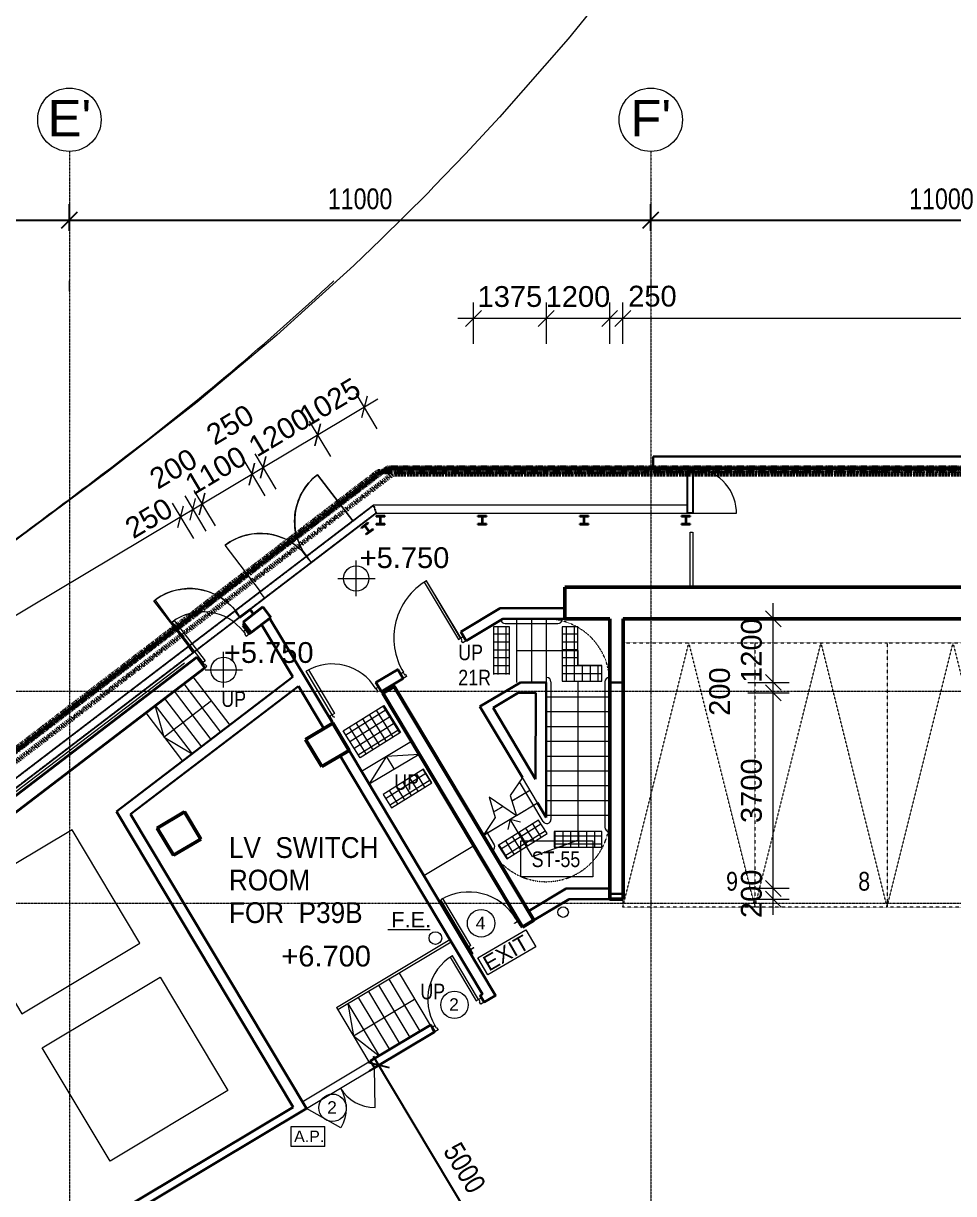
# Model space of a CAD drawing. Header units: millimetres. Extents: x -1578195 to 622687, y -255792 to 391308.
# Drawn here: x 68481 to 86082, y 190960 to 213095 of the extents above; entities that cross this region are included whole.
import ezdxf

# ---------------------------------------------------------------- set-up
doc = ezdxf.new("R2010")
doc.units = ezdxf.units.MM
for name, pattern in [('Dash', [6, 3, -3]), ('Dash dot', [14, 6, -4, 0, -4]), ('DASHED', [0.75, 0.5, -0.25]), ('Double dash', [24.5, 10, -3, 2, -3, 2, -4.5]), ('Double dash_2_', [42.8625, 15.875, -4.7625, 6.35, -4.7625, 6.35, -4.7625]), ('Grid Line', [21, 12, -3, 3, -3]), ('Hidden', [2.25, 1, -1.25]), ('Overhead', [1.8, 1.2, -0.6])]:
    doc.linetypes.add(name, pattern=pattern)
for name, color, linetype, lineweight in [('0-1', 7, 'Continuous', 5), ('0-3', 7, 'Double dash_2_', 50), ('A-010-M_LINE', 90, 'Continuous', 5), ('A-200-M_WALL_INT', 2, 'Continuous', 9), ('A-215-M_CURT_PANEL', 51, 'Continuous', 5), ('A-325-M_DOOR', 31, 'Continuous', 5), ('A-325-M_DOOR__FRAME', 31, 'Continuous', 18), ('A-ANNO-DIMS', 7, 'Continuous', 9), ('A-ANNO-NOTE', 7, 'Continuous', 5), ('A-ANNO-NOTE-1', 7, 'Continuous', 20), ('A-DETL', 102, 'Continuous', 5), ('A-DETL-3', 102, 'Dash dot', 70), ('A-DETL-4', 102, 'Hidden', 5), ('A-DETL-GENF', 7, 'Continuous', 5), ('A-DOOR', 7, 'Continuous', 5), ('A-DOOR-FRAM', 7, 'Continuous', 5), ('A-FLOR', 7, 'Continuous', 18), ('A-FLOR-2', 7, 'Continuous', 5), ('A-GLAZ-CURT-2', 7, 'Continuous', 9), ('A-WALL-4', 7, 'Continuous', 35), ('C-PRKG-1', 7, 'Dash', 5), ('C-PROP-LINE', 7, 'Double dash', 70), ('C-PROP-LINE-1', 7, 'Double dash_2_', 50), ('G-ANNO-DIMS', 111, 'Continuous', 5), ('G-ANNO-TEXT', 7, 'Continuous', 5), ('I-WALL-5', 7, 'Continuous', 30), ('OAP280_C', 210, 'Continuous', 50), ('OAP280_W', 210, 'Continuous', 50), ('S-COLS-3', 7, 'Continuous', 35), ('S-COLS-8', 7, 'Continuous', 30), ('S-COLS-9', 7, 'Continuous', 5), ('S-GRID-1', 7, 'Grid Line', 5), ('S-GRID-IDEN', 7, 'Continuous', 5), ('S-STRS', 7, 'Continuous', 5), ('S-STRS-2', 7, 'Overhead', 5), ('S-STRS-MBND', 7, 'Continuous', 5), ('UNDERLINE', 10, 'Continuous', 35)]:
    doc.layers.add(name, color=color, linetype=linetype, lineweight=lineweight)
doc.layers.add('A-GBPc-118', color=7, linetype='Continuous', true_color=0x004c26)
doc.layers.add('A-GBPc-201', color=201, linetype='DASHED')
doc.styles.add('Arial', font='arial.ttf', dxfattribs={"height": 393.413174})
doc.styles.add('Arial Narrow', font='ARIALN.TTF', dxfattribs={"height": 353.981763})
doc.styles.add('Arial Narrow_1', font='ARIALN.TTF', dxfattribs={"height": 294.984802})
doc.styles.add('Arial_1', font='arial.ttf', dxfattribs={"height": 1.475299})
doc.styles.add('Arial_11', font='arial.ttf', dxfattribs={"width": 0.8, "height": 12.5})
doc.styles.add('Arial_4', font='arial.ttf', dxfattribs={"height": 688.473054})
doc.styles.add('Arial_5', font='arial.ttf', dxfattribs={"height": 1.081886})
doc.styles.add('Arial_7', font='arial.ttf', dxfattribs={"width": 0.9, "height": 393.413174})
doc.styles.add('Arial_9', font='arial.ttf', dxfattribs={"height": 1.18024})
doc.dimstyles.new('Diagonal_-_2_0mm_Arial', dxfattribs={"dimscale": 304.8, "dimtxt": 500, "dimasz": 0.984252, "dimexe": 0.984252, "dimexo": 0.984252, "dimgap": 0.656168, "dimtad": 1, "dimdec": 0, "dimrnd": 5, "dimzin": 0, "dimdsep": 46, "dimtxsty": 'Arial_11', "dimblk1": 'OBLIQUE', "dimblk2": 'OBLIQUE', "dimsah": 1, "dimcen": 0.09, "dimdle": 0.656168, "dimadec": 0, "dimazin": 0, "dimtfac": 1, "dimtdec": 4, "dimtix": 1, "dimtmove": 0, "dimatfit": 3, "dimfxl": 1, "dimtvp": 1, "dimtolj": 1, "dimtzin": 0, "dimarcsym": 2})

# ---------------------------------------------------------------- blocks, each defined once
blk = doc.blocks.new('Family - ___-1112717-B1_F PLAN _2 OF 2_')
at = {"layer": 'C-PROP-LINE'}
for p, q in [((75195, 204615), (56424, 190270)), ((81433, 204624), (75195, 204615)), ((124469, 204684), (81433, 204624))]:
    blk.add_line(p, q, dxfattribs=at)
blk = doc.blocks.new('Grid - 3mm-2917264-B1_F PLAN _2 OF 2_')
at = {"layer": 'S-GRID-IDEN'}
blk.add_circle((0, 0), 3, dxfattribs=at)
blk = doc.blocks.new('ARC_ANN_EXIT - ARC_ANN_EXIT-878429-B1_F PLAN _2 OF 2_')
at = {"layer": 'A-ANNO-NOTE'}
for p, q in [((-2.12, 0), (-2.12, 1.86)), ((-2.12, 1.86), (3.13, 1.86)), ((3.13, 1.86), (3.13, 0)), ((3.13, 0), (-2.12, 0))]:
    blk.add_line(p, q, dxfattribs=at)
at = {"layer": 'A-ANNO-NOTE', "insert": (0.41, 1.66), "char_height": 1.475, "width": 5.454, "attachment_point": 2, "line_spacing_factor": 0.938532, "style": 'Arial_1'}
blk.add_mtext('EXIT', dxfattribs=at)
blk = doc.blocks.new('ARC_ANN_FIRE-RATING_four_ - none-909737-B1_F PLAN _2 OF 2_')
at = {"layer": 'A-ANNO-NOTE'}
blk.add_circle((0, 0), 1.3, dxfattribs=at)
at = {"layer": 'A-ANNO-NOTE', "insert": (-0.05, 0.62), "char_height": 1.18, "width": 1.0944, "attachment_point": 2, "line_spacing_factor": 0.938532, "style": 'Arial_9'}
blk.add_mtext('4', dxfattribs=at)
blk = doc.blocks.new('ARC_DOOR_M40_SINGLE_METAL - 900x2100mm-33263899-B1_F PLAN _2 OF 2_')
at = {"layer": 'A-DOOR'}
for p, q in [((473, -100), (517, -100)), ((473, -100), (473, -1134)), ((517, -100), (517, -1134)), ((473, -1134), (517, -1134))]:
    blk.add_line(p, q, dxfattribs=at)
at = {"layer": 'A-DOOR-FRAM'}
for p, q in [((-543, 52), (-520, 52)), ((-527, 52), (-527, -100)), ((-520, 52), (-520, -33)), ((520, 52), (557, 52)), ((520, -33), (520, 52)), ((527, 52), (527, -100)), ((-520, -100), (-543, -100)), ((-520, -33), (-450, -33)), ((-520, -40), (-520, -100)), ((-450, -40), (-520, -40)), ((-450, -33), (-450, -40)), ((450, -33), (520, -33)), ((450, -40), (450, -33)), ((520, -40), (450, -40)), ((520, -100), (520, -40)), ((557, -100), (520, -100))]:
    blk.add_line(p, q, dxfattribs=at)
blk.add_arc((517, -100), 1034, 180, 270, dxfattribs=at)
blk = doc.blocks.new('UC-Universal Column-Column - 162x162x37UC-V84-B1_F PLAN _2 OF 2_')
at = {"layer": 'S-COLS-9'}
h = blk.add_hatch(dxfattribs=at)
h.set_pattern_fill('FP_32', color=256, style=0, pattern_type=2)
h.set_pattern_definition([(14.141, (-169630.86, -133707), (-173.7525, 689.6488), []), (14.141, (-169240, -133052.84), (-173.7525, 689.6488), [])])
h.paths.add_polyline_path([(-81, -81), (81, -81), (81, -69), (6, -67), (4, -62), (6, 67), (12, 70), (81, 70), (81, 81), (-81, 81), (-81, 70), (-6, 67), (-4, 62), (-6, -67), (-12, -69), (-81, -69)], flags=0)
at = {"layer": 'S-COLS-8'}
for p, q in [((81, 81), (-81, 81)), ((-81, 81), (-81, 70)), ((-81, 70), (-12, 70)), ((-4, 62), (-4, -62)), ((4, -62), (4, 62)), ((12, 70), (81, 70)), ((81, 70), (81, 81)), ((-12, -69), (-81, -69)), ((-81, -69), (-81, -81)), ((-81, -81), (81, -81)), ((81, -69), (12, -69)), ((81, -81), (81, -69))]:
    blk.add_line(p, q, dxfattribs=at)
for centre, start, end in [((-12, 62), 0, 90), ((12, 62), 90, 180), ((-12, -62), 270, 0), ((12, -62), 180, 270)]:
    blk.add_arc(centre, 7.6, start, end, dxfattribs=at)
blk = doc.blocks.new('Family - ___-2785461-B1_F PLAN _2 OF 2_')
at = {"layer": 'C-PROP-LINE'}
for p, q in [((75361, 204681), (56581, 190357)), ((81527, 204681), (75361, 204681)), ((124499, 204681), (81527, 204681))]:
    blk.add_line(p, q, dxfattribs=at)
blk = doc.blocks.new('Family - ___-36030423-B1_F PLAN _2 OF 2_')
at = {"layer": 'C-PROP-LINE'}
for p, q in [((75361, 204681), (56581, 190357)), ((81527, 204681), (75361, 204681)), ((124499, 204681), (81527, 204681))]:
    blk.add_line(p, q, dxfattribs=at)
blk = doc.blocks.new('Family - ___-3197506-B1_F PLAN _2 OF 2_')
at = {"layer": 'C-PROP-LINE-1'}
for p, q in [((75361, 204681), (56581, 190357)), ((81527, 204681), (75361, 204681)), ((124499, 204681), (81527, 204681))]:
    blk.add_line(p, q, dxfattribs=at)
blk = doc.blocks.new('ARC_PAR_Car - Car_2500x5000mm-V8-B1_F PLAN _2 OF 2_')
at = {"layer": 'C-PRKG-1'}
for p, q in [((0, 0), (0, -5000)), ((0, -5000), (1250, 0)), ((2500, 0), (0, 0)), ((2500, -5000), (1250, 0)), ((2500, 0), (2500, -5000)), ((0, -5000), (2500, -5000))]:
    blk.add_line(p, q, dxfattribs=at)
blk = doc.blocks.new('Dims-B1-FPLAN_2OF2__dwg__Oblique-5772980-B1_F PLAN _2 OF 2_')
at = {"layer": 'A-ANNO-DIMS'}
blk.add_line((-0.5, -0.5), (0.5, 0.5), dxfattribs=at)
blk = doc.blocks.new('_Oblique')
at = {"color": 0, "linetype": 'ByBlock', "lineweight": -2}
blk.add_line((-0.5, -0.5), (0.5, 0.5), dxfattribs=at)
blk = doc.blocks.new('*D188')
at = {"layer": 'A-ANNO-DIMS', "color": 0, "lineweight": -2, "transparency": 16777216}
for p, q in [((58351, 209173), (58351, 209673)), ((69351, 209173), (69351, 209673)), ((58151, 209373), (69551, 209373))]:
    blk.add_line(p, q, dxfattribs=at)
at = {"layer": 'Defpoints', "color": 0, "transparency": 16777216}
for p in [(69351, 209373), (58351, 208873), (69351, 208873)]:
    blk.add_point(p, dxfattribs=at)
at = {"layer": 'A-ANNO-DIMS', "color": 0, "lineweight": -2, "transparency": 16777216, "xscale": 299.9999999999999, "yscale": 299.9999999999999, "zscale": 299.9999999999999, "rotation": 180}
blk.add_blockref('_Oblique', (58351, 209373), dxfattribs=at)
at = {"layer": 'A-ANNO-DIMS', "color": 0, "lineweight": -2, "transparency": 16777216, "xscale": 299.9999999999999, "yscale": 299.9999999999999, "zscale": 299.9999999999999}
blk.add_blockref('_Oblique', (69351, 209373), dxfattribs=at)
at = {"layer": 'A-ANNO-DIMS', "color": 0, "transparency": 16777216, "insert": (63851, 209774), "char_height": 12.5, "attachment_point": 5, "style": 'Arial_11'}
blk.add_mtext('\\A1;{\\H31.473x;11000}', dxfattribs=at)
blk = doc.blocks.new('*D189')
at = {"layer": 'A-ANNO-DIMS', "color": 0, "lineweight": -2, "transparency": 16777216}
for p, q in [((69351, 209173), (69351, 209673)), ((80351, 209173), (80351, 209673)), ((69151, 209373), (80551, 209373))]:
    blk.add_line(p, q, dxfattribs=at)
at = {"layer": 'Defpoints', "color": 0, "transparency": 16777216}
for p in [(80351, 209373), (69351, 208873), (80351, 208873)]:
    blk.add_point(p, dxfattribs=at)
at = {"layer": 'A-ANNO-DIMS', "color": 0, "lineweight": -2, "transparency": 16777216, "xscale": 299.9999999999999, "yscale": 299.9999999999999, "zscale": 299.9999999999999, "rotation": 180}
blk.add_blockref('_Oblique', (69351, 209373), dxfattribs=at)
at = {"layer": 'A-ANNO-DIMS', "color": 0, "lineweight": -2, "transparency": 16777216, "xscale": 299.9999999999999, "yscale": 299.9999999999999, "zscale": 299.9999999999999}
blk.add_blockref('_Oblique', (80351, 209373), dxfattribs=at)
at = {"layer": 'A-ANNO-DIMS', "color": 0, "transparency": 16777216, "insert": (74851, 209774), "char_height": 12.5, "attachment_point": 5, "style": 'Arial_11'}
blk.add_mtext('\\A1;{\\H31.473x;11000}', dxfattribs=at)
blk = doc.blocks.new('*D174')
at = {"layer": 'A-ANNO-DIMS', "color": 0, "lineweight": -2, "transparency": 16777216}
for p, q in [((80351, 209173), (80351, 209673)), ((91351, 209173), (91351, 209673)), ((80151, 209373), (91551, 209373))]:
    blk.add_line(p, q, dxfattribs=at)
at = {"layer": 'Defpoints', "color": 0, "transparency": 16777216}
for p in [(91351, 209373), (80351, 208873), (91351, 208873)]:
    blk.add_point(p, dxfattribs=at)
at = {"layer": 'A-ANNO-DIMS', "color": 0, "lineweight": -2, "transparency": 16777216, "xscale": 299.9999999999999, "yscale": 299.9999999999999, "zscale": 299.9999999999999, "rotation": 180}
blk.add_blockref('_Oblique', (80351, 209373), dxfattribs=at)
at = {"layer": 'A-ANNO-DIMS', "color": 0, "lineweight": -2, "transparency": 16777216, "xscale": 299.9999999999999, "yscale": 299.9999999999999, "zscale": 299.9999999999999}
blk.add_blockref('_Oblique', (91351, 209373), dxfattribs=at)
at = {"layer": 'A-ANNO-DIMS', "color": 0, "transparency": 16777216, "insert": (85851, 209774), "char_height": 12.5, "attachment_point": 5, "style": 'Arial_11'}
blk.add_mtext('\\A1;{\\H31.473x;11000}', dxfattribs=at)
blk = doc.blocks.new('*D272')
at = {"layer": 'A-ANNO-DIMS', "color": 0, "lineweight": -2, "transparency": 16777216}
for p, q in [((75032, 193285), (75461, 193542)), ((75101, 193560), (77871, 188924)), ((77626, 189011), (78026, 189250))]:
    blk.add_line(p, q, dxfattribs=at)
at = {"layer": 'Defpoints', "color": 0, "transparency": 16777216}
for p in [(74774, 193131), (77768, 189096), (77369, 188857)]:
    blk.add_point(p, dxfattribs=at)
at = {"layer": 'A-ANNO-DIMS', "color": 0, "lineweight": -2, "transparency": 16777216, "xscale": 299.9999999999999, "yscale": 299.9999999999999, "zscale": 299.9999999999999}
for p, rotation in [((75203, 193388), 120.8588831668614), ((77768, 189096), 300.8588831668613)]:
    blk.add_blockref('_Oblique', p, dxfattribs=dict(at, rotation=rotation))
at = {"layer": 'A-ANNO-DIMS', "color": 0, "transparency": 16777216, "insert": (76830, 191447), "char_height": 12.5, "attachment_point": 5, "rotation": 300.8589, "style": 'Arial_11'}
blk.add_mtext('\\A1;{\\H31.473x;5000}', dxfattribs=at)
blk = doc.blocks.new('ARC_DOOR_METAL_M10-BH-I - 900x2100mm-45414013-TRANSFORMER B1_F BASEMENT')
at = {"layer": '0-1'}
for p, q in [((431, 987), (431, 25)), ((481, 987), (431, 987)), ((481, 25), (481, 987)), ((-534, 25), (-534, -75)), ((431, 25), (481, 25)), ((534, 25), (534, -75))]:
    blk.add_line(p, q, dxfattribs=at)
at = {"layer": '0-1', "lineweight": 13}
for p, q in [((-544, 25), (-484, 25)), ((-484, 25), (-484, -28)), ((484, 25), (544, 25)), ((484, -28), (484, 25)), ((-469, -75), (-544, -75)), ((-484, -28), (-469, -28)), ((-469, -28), (-469, -75)), ((469, -75), (469, -28)), ((469, -28), (484, -28)), ((544, -75), (469, -75))]:
    blk.add_line(p, q, dxfattribs=at)
at = {"layer": '0-1'}
blk.add_arc((481, 25), 962, 90, 180, dxfattribs=at)
blk = doc.blocks.new('DCW_18 - ARC_Single Steel Gate-44755344-TRANSFORMER B1_F BASEMENT')
at = {"layer": '0-1'}
for p, q in [((-425, 0), (-375, 0)), ((-425, -100), (-375, -100)), ((-425, -100), (-425, -923)), ((-425, -923), (-375, -923))]:
    blk.add_line(p, q, dxfattribs=at)
at = {"layer": '0-1', "lineweight": 13}
for p, q in [((-425, -100), (-425, 0)), ((-275, 0), (425, 0)), ((425, 0), (425, -100)), ((425, -100), (-425, -100))]:
    blk.add_line(p, q, dxfattribs=at)
at = {"layer": '0-1'}
blk.add_arc((-424, -76), 849, 273.3104, 358.3574, dxfattribs=at)
blk = doc.blocks.new('ARC_ANN_FE_FIRE-EXTINGUISHER - 4-883778-B1_F PLAN _2 OF 2_')
at = {"layer": 'A-ANNO-NOTE'}
blk.add_circle((2.69, -0.82), 0.6, dxfattribs=at)
at = {"layer": 'A-ANNO-NOTE-1'}
blk.add_line((-1.8, 0), (2.19, 0), dxfattribs=at)
at = {"layer": 'A-ANNO-NOTE', "insert": (0.41, 1.66), "char_height": 1.475, "width": 4.5, "attachment_point": 2, "line_spacing_factor": 0.938532, "style": 'Arial_1'}
blk.add_mtext('F.E.', dxfattribs=at)
blk = doc.blocks.new('ARC_ANN_ACCESS PANEL - AP-910189-B1_F PLAN _2 OF 2_')
at = {"layer": 'A-ANNO-NOTE'}
for p, q in [((-1.59, -0.92), (-1.59, 0.95)), ((-1.59, 0.95), (1.61, 0.95)), ((1.61, -0.92), (1.61, 0.95)), ((1.61, -0.92), (-1.59, -0.92))]:
    blk.add_line(p, q, dxfattribs=at)
at = {"layer": 'A-ANNO-NOTE', "insert": (0.12, 0.57), "char_height": 1.082, "width": 3.4055, "attachment_point": 2, "line_spacing_factor": 0.938532, "style": 'Arial_5'}
blk.add_mtext('A.P.', dxfattribs=at)
blk = doc.blocks.new('ARC_DOOR_METAL_M10-BH-I - 900x2100mm-V44-1995 - G')
at = {"layer": 'A-325-M_DOOR', "lineweight": 13}
for p, q in [((-469, 100), (-544, 100)), ((-544, 0), (-484, 0)), ((-484, 0), (-484, 53)), ((-484, 53), (-469, 53)), ((-469, 53), (-469, 100)), ((515, 100), (469, 100)), ((469, 100), (469, 53)), ((469, 53), (484, 53)), ((484, 53), (484, 0)), ((484, 0), (515, 0))]:
    blk.add_line(p, q, dxfattribs=at)
at = {"layer": 'A-325-M_DOOR'}
for p, q in [((431, 0), (481, 0)), ((431, -962), (431, 0)), ((481, 0), (481, -962)), ((481, -962), (431, -962))]:
    blk.add_line(p, q, dxfattribs=at)
blk.add_arc((481, 0), 962, 180, 270, dxfattribs=at)
at = {"layer": 'A-325-M_DOOR__FRAME'}
blk.add_line((-534, 0), (-534, 100), dxfattribs=at)
blk = doc.blocks.new('ARC_North Perimeter Wall_Corrugated Panel - Corrugated Panel-46885263-1995 - G')
at = {"layer": 'A-215-M_CURT_PANEL', "lineweight": 13}
for p, q in [((4199, 150), (-4199, 150)), ((-4199, 150), (-4199, 0)), ((-4199, 0), (4199, 0)), ((4199, 0), (4199, 150))]:
    blk.add_line(p, q, dxfattribs=at)
blk = doc.blocks.new('ARC_North Perimeter Wall_Corrugated Panel - Corrugated Panel-45722133-1995 - G')
at = {"layer": 'A-215-M_CURT_PANEL', "lineweight": 13}
for p, q in [((300, 150), (-300, 150)), ((-300, 150), (-300, 0)), ((-300, 0), (300, 0)), ((300, 0), (300, 150))]:
    blk.add_line(p, q, dxfattribs=at)
blk = doc.blocks.new('TRA')
at = {"layer": 'A-FLOR', "flags": 128}
blk.add_lwpolyline([(-484792, 214326), (-486032, 212800), (-487329, 211321), (-487970, 210630), (-488569, 210007), (-488681, 209893), (-489566, 209014), (-490086, 208517), (-491543, 207195), (-493048, 205929), (-494725, 204628), (-495493, 204056), (-495866, 203779), (-501306, 199734), (-504807, 197130), (-507204, 195382), (-507360, 195271), (-509632, 193680), (-511256, 192579), (-511595, 192353), (-511893, 192155), (-512472, 191773), (-513831, 190892)], dxfattribs=at)

msp = doc.modelspace()

# ---------------------------------------------------------------- hatches: boundary and pattern name
at = {"layer": 'A-DETL-GENF'}
h = msp.add_hatch(dxfattribs=at)
h.set_pattern_fill('FP_7', color=256, angle=58, style=0, pattern_type=2)
h.set_pattern_definition([(360, (55863.88, 81848.58), (-3e-11, 150), []), (90, (55863.88, 81848.58), (-150, -3e-11), [])])
h.paths.add_polyline_path([(77678.7, 200780.8), (77678.7, 201680.8), (77378.7, 201680.8), (77378.7, 200780.8)], flags=0)
h = msp.add_hatch(dxfattribs=at)
h.set_pattern_fill('FP_7', color=256, angle=58, style=0, pattern_type=2)
h.set_pattern_definition([(360, (57159.08, 81850.08), (-3e-11, 150), []), (90, (57159.08, 81850.08), (-150, -3e-11), [])])
h.paths.add_polyline_path([(78673.9, 200650.8), (78973.9, 200650.8), (79423.8, 200650.8), (79423.8, 200950.8), (78973.9, 200950.8), (78973.9, 201682.3), (78673.9, 201682.3)])
h = msp.add_hatch(dxfattribs=at)
h.set_pattern_fill('FP_7', color=256, style=0, pattern_type=2)
h.set_pattern_definition([(302, (-37594.18, 154662.94), (127.20721, 79.48789), []), (32, (-37594.18, 154662.94), (-79.48789, 127.20721), [])])
h.paths.add_polyline_path([(74852.2, 199203), (75618.1, 199681.5), (75300.2, 200190.4), (74534.2, 199711.8)])
h = msp.add_hatch(dxfattribs=at)
h.set_pattern_fill('FP_7', color=256, style=0, pattern_type=2)
h.set_pattern_definition([(302, (-36994.36, 153717.99), (127.20721, 79.48789), []), (32, (-36994.36, 153717.99), (-79.48789, 127.20721), [])])
h.paths.add_polyline_path([(75444.8, 198254.3), (76210.7, 198732.9), (76051.8, 198987.3), (75285.8, 198508.7)])
h = msp.add_hatch(dxfattribs=at)
h.set_pattern_fill('FP_7', color=256, style=0, pattern_type=2)
h.set_pattern_definition([(302, (-34795.07, 152768.09), (127.20721, 79.48789), []), (32, (-34795.07, 152768.09), (-79.48789, 127.20721), [])])
h.paths.add_polyline_path([(77625.2, 197292.6), (78388.5, 197769.5), (78229.5, 198023.9), (77466.3, 197547)], flags=0)
h = msp.add_hatch(dxfattribs=at)
h.set_pattern_fill('FP_7', color=256, angle=-32, style=0, pattern_type=2)
h.set_pattern_definition([(270, (-40408.37, 219325.56), (150, 3e-11), []), (1e-11, (-40408.37, 219325.56), (-3e-11, 150), [])])
h.paths.add_polyline_path([(78523.8, 197510.8), (79423.8, 197510.8), (79423.8, 197810.8), (78523.8, 197810.8)], flags=0)

# ---------------------------------------------------------------- linework, layer by layer
at = {"layer": '0-1'}
for p, q in [((74713.4, 203683), (74046.1, 204557.5)), ((75104.2, 203981.2), (64616.2, 195980)), ((81047.8, 203981.2), (75104.2, 203981.2)), ((81047.8, 203831.2), (81047.8, 203981.2)), ((72578.4, 201865.2), (75155.1, 203831.2)), ((74713.4, 203683), (74682.4, 203659.3)), ((75154.9, 203831.2), (81047.8, 203831.2)), ((74804.4, 203563.7), (73055.4, 202229.2)), ((72964.4, 202348.4), (72297.1, 203222.9)), ((76106.4, 202552.5), (76063.5, 202526.9)), ((76753.8, 201469.2), (76106.4, 202552.5)), ((72964.4, 202348.4), (72995.4, 202372.1)), ((76063.5, 202526.9), (76710.8, 201443.6)), ((70951.5, 202175.8), (70991.2, 202206.1)), ((71609, 201314.1), (70951.5, 202175.8)), ((72491.4, 201987.4), (72578.4, 201865.2)), ((76710.8, 201443.6), (76753.8, 201469.2)), ((76799.3, 201496.4), (76850.6, 201410.5)), ((71609, 201314.1), (71648.7, 201344.4)), ((71699.9, 201194.9), (71612.1, 201316.5)), ((71699.9, 201194.9), (71739.7, 201225.2)), ((64707.1, 195860.7), (71699.9, 201194.9)), ((73830, 200842.8), (73872.9, 200868.5)), ((74323.4, 200017), (73830, 200842.8)), ((73872.9, 200868.5), (74366.3, 200042.7)), ((75624.9, 200794.7), (75676.2, 200708.9)), ((71515.9, 200603.5), (72213.5, 199689.3)), ((71690, 200736.3), (72387.6, 199822.1)), ((71153.3, 200326.9), (71850.9, 199412.6)), ((71332.2, 200463.4), (72029.8, 199549.1)), ((75194.7, 200537.6), (75246, 200451.8)), ((71144.4, 199596.8), (70974.5, 200190.4)), ((70974.5, 200190.4), (71672.1, 199276.2)), ((72038.8, 200279.2), (71144.4, 199596.8)), ((70795.6, 200053.9), (71493.2, 199139.7)), ((74320.8, 200015.5), (74269.3, 199984.7)), ((74277.9, 199989.8), (74329.2, 199904)), ((74320.6, 199898.9), (74331.5, 199905.4)), ((74348, 199970), (74320.8, 200015.5)), ((74366.3, 200042.7), (74323.4, 200017)), ((74360.9, 199977.7), (74348, 199970)), ((74370.7, 199961.3), (74360.9, 199977.7)), ((71144.4, 199596.8), (71672.1, 199276.2)), ((74403.9, 194482.8), (76549.9, 195765.1)), ((74429.5, 194439.8), (76576.2, 195722.5)), ((75395.3, 195016.9), (75985.1, 194029.7)), ((75588.4, 195132.3), (76178.3, 194145.1)), ((75009, 194786.1), (75598.8, 193798.9)), ((75202.1, 194901.5), (75792, 193914.3)), ((74724.5, 193946.2), (75883.3, 194638.7)), ((74815.8, 194670.7), (75405.7, 193683.5)), ((74403.9, 194482.8), (75019.4, 193452.6)), ((74622.7, 194555.2), (75212.5, 193568.1)), ((73758.4, 192699.2), (75046.1, 193468.6)), ((73835.4, 192570.4), (75123, 193339.8))]:
    msp.add_line(p, q, dxfattribs=at)
at = {"layer": '0-1', "lineweight": 13}
for p, q in [((74713.4, 203683), (72964.4, 202348.4)), ((73055.4, 202229.2), (74804.4, 203563.7)), ((73929.9, 202896.5), (73838.9, 203015.7)), ((72487.4, 201984.4), (71612.1, 201316.5)), ((71699.9, 201194.9), (72582.4, 201868.2)), ((76756.3, 201470.7), (76807.8, 201501.5)), ((76783.5, 201425.2), (76756.3, 201470.7)), ((76770.6, 201417.6), (76783.5, 201425.2)), ((76794.8, 201377.2), (76770.6, 201417.6)), ((76859.1, 201415.7), (76794.8, 201377.2)), ((75616.3, 200789.6), (75667.9, 200820.3)), ((75667.9, 200820.3), (75695, 200774.8)), ((75695, 200774.8), (75707.9, 200782.5)), ((75707.9, 200782.5), (75732, 200742.2)), ((75203.3, 200542.8), (75151.8, 200512)), ((75732, 200742.2), (75667.6, 200703.7)), ((75151.8, 200512), (75179, 200466.5)), ((75179, 200466.5), (75166.1, 200458.8)), ((75166.1, 200458.8), (75175.9, 200442.4)), ((75242, 200449.4), (75254.6, 200456.9))]:
    msp.add_line(p, q, dxfattribs=at)
at = {"layer": '0-1'}
for points in [[(72297.1, 203222.9, -0.4330158), (73884.4, 202956.1, -0.4327815), (74046.1, 204557.5), (74713.4, 203683)], [(76756.3, 201470.7), (76109, 202554.1, 0.41491), (75670.4, 200821.9, 3.6231671)], [(71699.9, 201194.9), (70971.3, 202191, -0.44074), (72578.2, 201865.4, 0.0389141)], [(74479.2, 192955.1, 0.2679492), (75134.3, 192589.9), (75123, 193339.8)], [(74479.2, 192955.1, -0.2679492), (74490.4, 192205.2), (73835.4, 192570.4)]]:
    msp.add_lwpolyline(points, format="xyb", dxfattribs=at)
for points in [[(68453.6, 194363.8), (70685.5, 195697.5), (69403.2, 197843.5), (67171.2, 196509.9), (68453.6, 194363.8)], [(68838.3, 193720), (71070.2, 195053.6), (72352.5, 192907.6), (70120.6, 191573.9), (68838.3, 193720)], [(74622.7, 194555.2), (74724.5, 193946.2), (75212.5, 193568.1)]]:
    msp.add_lwpolyline(points, dxfattribs=at)
for centre, radius, start, end in [((74713.4, 203683), 1100, 127.3443, 217.3443), ((72964.4, 202348.4), 1100, 37.3443, 127.3443), ((71624.5, 201295.3), 1109.3, 38.60168, 124.81066), ((74323.4, 200017), 962, 30.85918, 120.85918)]:
    msp.add_arc(centre, radius, start, end, dxfattribs=at)
at = {"layer": 'A-010-M_LINE', "lineweight": 40}
for p, q in [((73011.7, 202058.3), (72636.6, 201772.1)), ((73163, 201860), (73011.7, 202058.3)), ((72636.6, 201772.1), (72787.9, 201573.8)), ((72787.9, 201573.8), (73163, 201860)), ((71762.1, 201104.8), (67548.8, 197890)), ((71913.7, 200906), (71762.1, 201104.8)), ((67700.5, 197691.3), (71913.7, 200906))]:
    msp.add_line(p, q, dxfattribs=at)
at = {"layer": 'A-200-M_WALL_INT', "lineweight": 40}
for p, q in [((72768.9, 202009.6), (72570.2, 201857.9)), ((72834.8, 201923.3), (72768.9, 202009.6)), ((72666.9, 201732.3), (72634.2, 201707.3)), ((72634.2, 201707.3), (72755.5, 201548.3)), ((72755.5, 201548.3), (72788.2, 201573.3))]:
    msp.add_line(p, q, dxfattribs=at)
at = {"layer": 'A-200-M_WALL_INT'}
msp.add_line((65244.7, 196209.9), (71526.4, 201002.9), dxfattribs=at)
at = {"layer": 'A-ANNO-DIMS'}
for p, q in [((76998.3, 207032), (76998.3, 207812.9)), ((123586.4, 207512.9), (76698.3, 207512.9)), ((75178, 205426.9), (74777.4, 206097.2)), ((23874.7, 175332), (75188.8, 205993.6)), ((82670.6, 196230.8), (82670.6, 202130.8)), ((82189.7, 201830.8), (82970.6, 201830.8)), ((82189.7, 196530.8), (82970.6, 196530.8))]:
    msp.add_line(p, q, dxfattribs=at)
at = {"layer": 'A-ANNO-DIMS', "flags": 128}
for points in [[(69351.4, 208032), (69351.4, 208227.9)], [(80351.4, 208227.9), (80351.4, 208032)], [(78373.8, 207812.9), (78373.8, 207032)], [(79573.9, 207812.9), (79573.9, 207032)], [(79823.9, 207032), (79823.9, 207812.9)], [(74296.1, 204899.9), (73895.5, 205570.3)], [(72650.8, 204826.5), (73051.4, 204156.1)], [(73266, 204284.4), (72865.4, 204954.7)], [(71534.8, 204159.7), (71935.4, 203489.3)], [(71706.5, 204262.3), (72107.1, 203591.9)], [(71704.6, 203351.4), (71304, 204021.8)], [(82189.7, 200630.8), (82970.6, 200630.8)], [(82189.7, 200430.8), (82970.6, 200430.8)], [(82970.6, 196730.8), (82189.7, 196730.8)]]:
    msp.add_lwpolyline(points, dxfattribs=at)
at = {"layer": 'A-ANNO-NOTE'}
for centre in [(76638.7, 194531.4), (74330.9, 192584)]:
    msp.add_circle(centre, 260, dxfattribs=at)
at = {"layer": 'A-DETL'}
for p, q in [((77678.7, 201680.8), (77378.7, 201680.8)), ((77378.7, 201680.8), (77378.7, 200780.8)), ((77594.9, 201741.2), (78592.8, 201741.2)), ((77678.7, 200780.8), (77678.7, 201680.8)), ((78973.9, 201682.3), (78673.9, 201682.3)), ((78673.9, 201682.3), (78673.9, 200650.8)), ((78973.9, 200950.8), (78973.9, 201682.3)), ((77813.9, 201230.8), (78973.8, 201230.8)), ((78973.8, 201230.8), (78973.8, 200950.8)), ((79423.8, 200950.8), (78973.9, 200950.8)), ((79423.8, 200650.8), (79423.8, 200950.8)), ((78462.8, 200631.2), (78462.8, 198039.5)), ((78673.9, 200650.8), (79423.8, 200650.8)), ((78973.8, 200650.8), (78973.8, 197645.6)), ((79482.8, 200631.2), (79482.8, 197891.2)), ((78314.1, 197998.5), (77865.3, 198749.6)), ((78229.5, 198023.9), (77466.3, 197547)), ((77694.2, 198043.1), (77645.2, 197849.2)), ((78114.2, 197339.1), (77694.2, 198043.1)), ((77694.2, 198043.1), (77888.1, 197994.1)), ((78388.5, 197769.5), (78229.5, 198023.9)), ((77234.6, 197816.5), (77387.7, 197560.4)), ((77625.2, 197292.6), (78388.5, 197769.5)), ((79423.8, 197810.8), (78523.8, 197810.8)), ((78523.8, 197810.8), (78523.8, 197510.8)), ((79423.8, 197510.8), (79423.8, 197810.8)), ((76057.9, 196979), (76985.4, 197532.4)), ((77466.3, 197547), (77625.2, 197292.6)), ((78114.2, 197339.1), (78973.8, 197645.6)), ((78523.8, 197510.8), (79423.8, 197510.8))]:
    msp.add_line(p, q, dxfattribs=at)
for points in [[(74534.2, 199711.8), (75300.2, 200190.4), (75618.1, 199681.5), (74852.2, 199203)], [(75285.8, 198508.7), (75444.8, 198254.3), (76210.7, 198732.9), (76051.8, 198987.3)]]:
    msp.add_lwpolyline(points, close=True, dxfattribs=at)
for centre, start, end in [((77594.9, 201821.2), 180, 270), ((78592.8, 201821.2), 270, 0), ((78382.8, 200641.2), 0, 90), ((79562.8, 200641.2), 90, 180), ((78382.8, 198039.5), 210.85918, 0), ((79562.8, 197891.2), 180, 270), ((77319, 197519.3), 300.85918, 30.85918)]:
    msp.add_arc(centre, 80, start, end, dxfattribs=at)
at = {"layer": 'A-DETL-3'}
for p, q in [((75470.1, 204571), (56685.2, 190244.1)), ((124533, 204570.4), (75470.1, 204571))]:
    msp.add_line(p, q, dxfattribs=at)
at = {"layer": 'A-DETL-4'}
for centre, start, end in [((78372.8, 200631.2), 0, 90), ((78372.8, 198060.3), 211.99394, 359.84183)]:
    msp.add_arc(centre, 1200, start, end, dxfattribs=at)
at = {"layer": 'A-FLOR'}
msp.add_circle((78692.7, 196284.8), 100, dxfattribs=at)
for centre, radius, start, end in [((38495.8, 246747.7), 52629.5, 307.34385, 312.9534), ((-43190.9, 353806.8), 187293.4, 306.242536, 307.343846)]:
    msp.add_arc(centre, radius, start, end, dxfattribs=at)
at = {"layer": 'A-FLOR-2'}
for p, q in [((74879.7, 198951.6), (75824, 199515.9)), ((75022.7, 198710.9), (75967, 199275)), ((75351.8, 199233.8), (75023.1, 198711.6)), ((75351.4, 199233.1), (75967, 199275)), ((75494.9, 198993), (75351.8, 199233.8))]:
    msp.add_line(p, q, dxfattribs=at)
at = {"layer": 'A-GBPc-118'}
for points in [[(71761.8, 201105.6), (71913.4, 200906.8), (64927.7, 195576.6), (64776.1, 195775.4)], [(75046.1, 193468.6), (76188.6, 194151.3), (76265.5, 194022.5), (75123, 193339.8)]]:
    msp.add_lwpolyline(points, close=True, dxfattribs=at)
for points in [[(74473.6, 199241.3), (74645.3, 199343.9), (77414.7, 194709.1), (77199.5, 194580.6), (77122.5, 194709.3), (77166, 194735.3), (74473.6, 199241.3)], [(71012.3, 197874.4), (71527.4, 198182.2), (71835.1, 197667.1), (71322.6, 197359.6), (71014.9, 197874.6)]]:
    msp.add_lwpolyline(points, dxfattribs=at)
at = {"layer": 'A-GBPc-201', "color": 0}
msp.add_lwpolyline([(81047.8, 204680.6), (81147.8, 204680.6), (81147.8, 203831.2), (81047.8, 203831.2)], close=True, dxfattribs=at)
msp.add_lwpolyline([(75104.2, 203981.2), (75154.9, 203831.2), (56914.9, 189915.6), (41561.7, 180741), (41484.8, 180869.7), (56830.7, 190040), (75104.2, 203981.2)], dxfattribs=at)
at = {"layer": 'A-GLAZ-CURT-2'}
for p, q in [((78724.5, 201980.8), (78724.5, 202130.8)), ((74132.4, 200202.4), (74055.4, 200331.1))]:
    msp.add_line(p, q, dxfattribs=at)
at = {"layer": 'A-WALL-4'}
for p, q in [((78724.5, 202430.8), (78724.5, 201830.8)), ((89951.4, 202430.7), (78724.5, 202430.8)), ((78724.5, 201830.8), (79573.9, 201830.8)), ((79573.9, 201830.8), (79573.8, 196530.8)), ((79823.8, 196530.8), (79823.9, 201830.8)), ((79823.9, 201830.8), (89951.4, 201830.7)), ((75496.4, 200551.4), (75281.8, 200423.2)), ((78138, 196130.5), (75496.4, 200551.4)), ((75281.8, 200423.2), (77923.4, 196002.3)), ((79573.8, 196530.8), (79823.8, 196530.8)), ((77923.4, 196002.3), (78138, 196130.5))]:
    msp.add_line(p, q, dxfattribs=at)
at = {"layer": 'G-ANNO-DIMS'}
for p, q in [((74778.5, 202259.5), (74778.5, 202938.7)), ((74430.9, 202595.3), (75139.4, 202595.3)), ((72268.5, 200531.5), (72268.5, 201210.8)), ((71920.9, 200867.4), (72629.4, 200867.4))]:
    msp.add_line(p, q, dxfattribs=at)
for centre in [(74778.5, 202595.3), (72268.5, 200867.4)]:
    msp.add_circle(centre, 240, dxfattribs=at)
at = {"layer": 'G-ANNO-TEXT', "flags": 128}
msp.add_lwpolyline([(77890.6, 197633.1), (79257.5, 197633.1), (79257.5, 196952.1), (77890.6, 196952.1)], close=True, dxfattribs=at)
at = {"layer": 'I-WALL-5'}
for p, q in [((80397.8, 204701.2), (80397.8, 204901.2)), ((80397.8, 204901.2), (124497.8, 204901.2)), ((72644.2, 201778.9), (73010.7, 202058.6)), ((76756.6, 201587.4), (77499.4, 202031.2)), ((77499.4, 202031.2), (78723.5, 202031.2)), ((78724.5, 201830.8), (78724.5, 201930.8)), ((72987.8, 201726.6), (72795.9, 201580.2)), ((73581.5, 200733.1), (72987.8, 201726.6)), ((73140.7, 201843), (74336.5, 199859.4)), ((77553.9, 201830.8), (76859.1, 201415.7)), ((77553.9, 201830.8), (78723.5, 201831.2)), ((76859.1, 201415.7), (76756.6, 201587.4)), ((71761.8, 201105.6), (71913.4, 200906.8)), ((70245.8, 198187.9), (73581.5, 200733.1)), ((70509.1, 198137.2), (73684.7, 200560.3)), ((73684.7, 200560.3), (74164.8, 199756.8)), ((75475.9, 200585.8), (75261.3, 200457.6)), ((75281.8, 200423.2), (75496.4, 200551.4)), ((75496.4, 200551.4), (75475.9, 200585.8)), ((77120.1, 200173.7), (77885.1, 200630.8)), ((78373.9, 200630.8), (77885.1, 200630.8)), ((78373.8, 198075.3), (78373.9, 200630.8)), ((79573.9, 200630.8), (79573.8, 196630.8)), ((79823.9, 200630.8), (79573.9, 200630.8)), ((79823.8, 196630.8), (79823.9, 200630.8)), ((75261.3, 200457.6), (75281.8, 200423.2)), ((77368.7, 200147.5), (77842.8, 200430.8)), ((77842.8, 200430.8), (78173.9, 200430.8)), ((78173.9, 200430.8), (78173.8, 198800)), ((77120.1, 200173.7), (77922.5, 198830.7)), ((78173.8, 198800), (77368.7, 200147.5)), ((74292.4, 199936.9), (74241.2, 200022.7)), ((74473.6, 199241.3), (77166, 194735.3)), ((77414.7, 194709.1), (74645.3, 199343.9)), ((78209.4, 198350.5), (78373.8, 198075.3)), ((73586.7, 192596.6), (70245.8, 198187.9)), ((73835.4, 192570.4), (70509.1, 198137.2)), ((78752.7, 196730.8), (78035.4, 196302.2)), ((79573.8, 196730.8), (78752.7, 196730.8)), ((79573.8, 196530.8), (79573.8, 196730.8)), ((79573.8, 196630.8), (79823.8, 196630.8)), ((78138, 196130.5), (78807.9, 196530.8)), ((78807.9, 196530.8), (79573.8, 196530.8)), ((78035.4, 196302.2), (78138, 196130.5)), ((77166, 194735.3), (77122.5, 194709.3)), ((77122.5, 194709.3), (77199.5, 194580.6)), ((77199.5, 194580.6), (77414.7, 194709.1)), ((75046.1, 193468.6), (76188.6, 194151.3)), ((76188.6, 194151.3), (76255.2, 194016.3)), ((76255.2, 194016.3), (75123, 193339.8)), ((75123, 193339.8), (75046.1, 193468.6)), ((64649.1, 187256.2), (73586.7, 192596.6)), ((61559.8, 185235.5), (73835.4, 192570.4))]:
    msp.add_line(p, q, dxfattribs=at)
msp.add_lwpolyline([(75259.7, 200458.8), (75667.6, 200703.7), (75565.1, 200875.4), (75152, 200628.6)], close=True, dxfattribs=at)
at = {"layer": 'OAP280_C'}
for p, q in [((74336.5, 199859.4), (73821.5, 199551.6)), ((74644.3, 199344.3), (74336.5, 199859.4)), ((73821.5, 199551.6), (74129.2, 199036.5)), ((74129.2, 199036.5), (74644.3, 199344.3)), ((71529.9, 198182.4), (71014.9, 197874.6)), ((71837.7, 197667.3), (71529.9, 198182.4)), ((71014.9, 197874.6), (71322.6, 197359.6)), ((71837.7, 197667.3), (71322.6, 197359.6))]:
    msp.add_line(p, q, dxfattribs=at)
at = {"layer": 'OAP280_W'}
for p, q in [((78727.1, 202431), (78727.1, 201831)), ((89951.4, 202431), (78727.1, 202431)), ((78727.1, 201831), (79576.4, 201831)), ((79576.4, 201831), (79576.4, 196531)), ((79826.4, 201831), (89951.4, 201831)), ((79826.4, 196531), (79826.4, 201831)), ((75499, 200551.6), (75284.4, 200423.4)), ((78140.6, 196130.7), (75499, 200551.6)), ((75284.4, 200423.4), (77926, 196002.5)), ((79576.4, 196531), (79826.4, 196531)), ((77926, 196002.5), (78140.6, 196130.7))]:
    msp.add_line(p, q, dxfattribs=at)
at = {"layer": 'S-COLS-3'}
for p, q in [((74333.9, 199859.2), (73818.9, 199551.4)), ((74641.7, 199344.1), (74333.9, 199859.2)), ((73818.9, 199551.4), (74126.6, 199036.4)), ((74126.6, 199036.4), (74641.7, 199344.1)), ((71527.4, 198182.2), (71012.3, 197874.4)), ((71835.1, 197667.1), (71527.4, 198182.2)), ((71012.3, 197874.4), (71320.1, 197359.4))]:
    msp.add_line(p, q, dxfattribs=at)
at = {"layer": 'S-GRID-1'}
for p, q in [((69351.4, 210672.6), (69351, 140117.6)), ((80351.5, 210672.6), (80351.1, 140117.7)), ((128177.6, 200455.5), (-10507.9, 200456.2)), ((-10507.9, 196456.2), (128177.6, 196455.5))]:
    msp.add_line(p, q, dxfattribs=at)
at = {"layer": 'S-STRS'}
for p, q in [((77813.9, 201830.8), (77813.9, 200630.8)), ((78093.9, 201830.8), (78093.9, 200630.8)), ((78373.9, 201830.8), (78373.9, 200630.8)), ((79573.9, 200350.8), (78373.9, 200350.8)), ((79573.9, 200070.8), (78373.9, 200070.8)), ((79573.9, 199790.8), (78373.9, 199790.8)), ((79573.9, 199510.8), (78373.9, 199510.8)), ((79573.9, 199230.8), (78373.9, 199230.8)), ((78209.4, 198350.5), (77922.7, 198831.1)), ((79573.8, 198950.8), (78373.8, 198950.8)), ((77723.3, 198386.5), (78065.9, 198591)), ((79573.8, 198670.8), (78373.8, 198670.8)), ((77293.2, 198455.9), (77295, 198457)), ((77808.3, 198111.2), (78209.4, 198350.5)), ((79573.8, 198390.8), (78373.8, 198390.8)), ((77178.9, 197735.6), (77806.2, 198109.9)), ((77378.2, 198180.6), (77550.6, 198283.5)), ((79573.8, 198110.8), (78373.8, 198110.8))]:
    msp.add_line(p, q, dxfattribs=at)
at = {"layer": 'S-STRS-2'}
for p, q in [((77813.9, 201830.8), (77813.9, 200630.8)), ((78093.9, 201830.8), (78093.9, 200630.8)), ((78373.9, 201830.8), (78373.9, 200630.8)), ((79573.9, 200350.8), (78373.9, 200350.8)), ((79573.9, 200070.8), (78373.9, 200070.8)), ((79573.9, 199790.8), (78373.9, 199790.8)), ((79573.9, 199510.8), (78373.9, 199510.8)), ((79573.9, 199230.8), (78373.9, 199230.8)), ((79573.8, 198950.8), (78373.8, 198950.8)), ((77723.3, 198386.5), (78065.9, 198591)), ((79573.8, 198670.8), (78373.8, 198670.8)), ((77293.2, 198455.9), (77295, 198457)), ((77808.3, 198111.2), (78209.4, 198350.5)), ((79573.8, 198390.8), (78373.8, 198390.8)), ((77178.9, 197735.6), (77806.2, 198109.9)), ((77378.2, 198180.6), (77550.6, 198283.5)), ((79573.8, 198110.8), (78373.8, 198110.8))]:
    msp.add_line(p, q, dxfattribs=at)
msp.add_lwpolyline([(81097.8, 203469.2), (81147.8, 203469.2), (81147.8, 202431.2), (81097.8, 202431.2)], close=True, dxfattribs=at)
at = {"layer": 'S-STRS-MBND'}
for p, q in [((77922.7, 198831.1), (77691.2, 198490.2)), ((77292.3, 198458.9), (77410.4, 198076.5)), ((77809.3, 198107.8), (77292.3, 198458.9)), ((77691.2, 198490.2), (77809.3, 198107.8)), ((77410.4, 198076.5), (77178.9, 197735.6))]:
    msp.add_line(p, q, dxfattribs=at)

# ---------------------------------------------------------------- block references
at = {"xscale": 300, "yscale": 300, "zscale": 300}
for p in [(76998.3, 207512.9), (78373.8, 207512.9), (79573.9, 207512.9)]:
    msp.add_blockref('Dims-B1-FPLAN_2OF2__dwg__Oblique-5772980-B1_F PLAN _2 OF 2_', p, dxfattribs=at)
for p, rotation in [((78373.8, 207512.9), 180), ((79573.9, 207512.9), 180), ((79823.9, 207512.9), 180), ((74931.3, 205839.7), 210.859483755313), ((74049.4, 205312.7), 30.85948375531296), ((74049.4, 205312.7), 210.859483755313), ((72804.7, 204569), 210.859483755313), ((72804.7, 204569), 30.85948375531296), ((73019.3, 204697.2), 210.859483755313), ((73019.3, 204697.2), 30.85948375531296), ((71688.7, 203902.2), 30.85948375531296), ((71860.4, 204004.8), 210.859483755313), ((71860.4, 204004.8), 30.85948375531296), ((71457.9, 203764.3), 30.85948375531296), ((82670.6, 201830.8), 270), ((82670.6, 200630.8), 270), ((82670.6, 200630.8), 90), ((82670.6, 200430.8), 90), ((82670.6, 196730.8), 270), ((82670.6, 196530.8), 90)]:
    msp.add_blockref('Dims-B1-FPLAN_2OF2__dwg__Oblique-5772980-B1_F PLAN _2 OF 2_', p, dxfattribs=dict(at, rotation=rotation))
at = {"layer": '0-1'}
for name, p, rotation in [('Family - ___-2785461-B1_F PLAN _2 OF 2_', (0, 0), 359.9997000009001), ('Family - ___-36030423-B1_F PLAN _2 OF 2_', (0, 0), 359.9997000009001), ('UC-Universal Column-Column - 162x162x37UC-V84-B1_F PLAN _2 OF 2_', (74984.4, 203538.2), 37.34429944758003), ('ARC_DOOR_M40_SINGLE_METAL - 900x2100mm-33263899-B1_F PLAN _2 OF 2_', (77406, 195809.6), 210.8588831670836), ('ARC_DOOR_METAL_M10-BH-I - 900x2100mm-45414013-TRANSFORMER B1_F BASEMENT', (76694, 194365.9), 30.85918316708323)]:
    msp.add_blockref(name, p, dxfattribs=dict(at, rotation=rotation))
for p in [(75235.9, 203700.2), (77162.9, 203700.2), (79089.8, 203700.2), (81016.8, 203700.2)]:
    msp.add_blockref('UC-Universal Column-Column - 162x162x37UC-V84-B1_F PLAN _2 OF 2_', p, dxfattribs=at)
at = {"layer": '0-1', "xscale": -1, "rotation": 0.0002999990999619}
for p in [(82323.5, 201380.6), (84823.5, 201380.6), (87323.5, 201380.6)]:
    msp.add_blockref('ARC_PAR_Car - Car_2500x5000mm-V8-B1_F PLAN _2 OF 2_', p, dxfattribs=at)
at = {"layer": '0-3', "rotation": 359.9997000009001}
msp.add_blockref('Family - ___-3197506-B1_F PLAN _2 OF 2_', (0, 0), dxfattribs=at)
at = {"layer": 'A-215-M_CURT_PANEL'}
for name, p, rotation in [('ARC_North Perimeter Wall_Corrugated Panel - Corrugated Panel-45722133-1995 - G', (72808.7, 202039.9), 37.34429944758499), ('ARC_North Perimeter Wall_Corrugated Panel - Corrugated Panel-46885263-1995 - G', (68357.3, 198643.6), 37.34429944758443)]:
    msp.add_blockref(name, p, dxfattribs=dict(at, rotation=rotation))
at = {"layer": 'A-325-M_DOOR', "color": 0, "rotation": 90}
msp.add_blockref('DCW_18 - ARC_Single Steel Gate-44755344-TRANSFORMER B1_F BASEMENT', (81047.8, 204256.1), dxfattribs=at)
at = {"layer": 'A-325-M_DOOR', "rotation": 217.3442994475838}
msp.add_blockref('ARC_DOOR_METAL_M10-BH-I - 900x2100mm-V44-1995 - G', (72262.4, 201297.8), dxfattribs=at)
at = {"layer": 'A-ANNO-NOTE', "xscale": 200, "yscale": 200, "zscale": 200}
for name, p in [('ARC_ANN_FE_FIRE-EXTINGUISHER - 4-883778-B1_F PLAN _2 OF 2_', (75738, 195956.7)), ('ARC_ANN_FIRE-RATING_four_ - none-909737-B1_F PLAN _2 OF 2_', (77141.9, 196072.6)), ('ARC_ANN_ACCESS PANEL - AP-910189-B1_F PLAN _2 OF 2_', (73865, 192037.2))]:
    msp.add_blockref(name, p, dxfattribs=at)
at = {"layer": 'A-ANNO-NOTE', "xscale": 200, "yscale": 200, "zscale": 200, "rotation": 29.99999999999902}
msp.add_blockref('ARC_ANN_EXIT - ARC_ANN_EXIT-878429-B1_F PLAN _2 OF 2_', (77633.5, 195312.3), dxfattribs=at)
at = {"layer": 'C-PROP-LINE'}
msp.add_blockref('Family - ___-1112717-B1_F PLAN _2 OF 2_', (0, 0), dxfattribs=at)
at = {"layer": 'S-GRID-IDEN', "xscale": 199.9999999999998, "yscale": 199.9999999999998, "zscale": 199.9999999999998, "rotation": 179.9996999996851}
for p in [(69351.5, 211272.6), (80351.5, 211272.6)]:
    msp.add_blockref('Grid - 3mm-2917264-B1_F PLAN _2 OF 2_', p, dxfattribs=at)
at = {"layer": 'UNDERLINE'}
msp.add_blockref('TRA', (564819.1, 0), dxfattribs=at)

# ---------------------------------------------------------------- texts
at = {"layer": 'A-ANNO-DIMS', "char_height": 393.41, "attachment_point": 2, "line_spacing_factor": 0.938532, "style": 'Arial'}
for s, insert, width in [('1375', (77686.1, 208125.8), 1459.2), ('1200', (78973.9, 208125.7), 1459.2), ('250', (80383.4, 208132.6), 1094.4)]:
    msp.add_mtext(s, dxfattribs=dict(at, insert=insert, width=width))
for s, insert, width, rotation in [('1025', (74176.1, 206102.2), 1459.2, 30.85948), ('250', (72289, 205675.6), 1094.4, 30.85948), ('1200', (73220, 205531), 1459.2, 30.85948), ('200', (71215.8, 204843), 1094.4, 30.85948), ('1100', (72018.2, 204812.9), 1459.2, 30.85948), ('250', (70752.3, 203908.2), 1094.4, 30.85948), ('1200', (82057.9, 201230.8), 1459.2, 90), ('200', (81456.1, 200455.7), 1094.4, 90), ('3700', (82057.7, 198580.8), 1459.2, 90), ('200', (82057.9, 196630.8), 1094.4, 90)]:
    msp.add_mtext(s, dxfattribs=dict(at, insert=insert, width=width, rotation=rotation))
at = {"layer": 'A-ANNO-NOTE', "char_height": 236, "width": 218.88, "attachment_point": 2, "line_spacing_factor": 0.938532, "style": 'Arial_9'}
for insert in [(76628.6, 194655.4), (74320.9, 192708)]:
    msp.add_mtext('2', dxfattribs=dict(at, insert=insert))
at = {"layer": 'G-ANNO-DIMS', "char_height": 393.41, "width": 1598.4, "attachment_point": 1, "line_spacing_factor": 0.938532, "style": 'Arial_9'}
for s, insert in [('+5.750', (74844.3, 203186)), ('+5.750', (72275.2, 201391.9)), ('+6.700', (73361.7, 195649.9))]:
    msp.add_mtext(s, dxfattribs=dict(at, insert=insert))
at = {"layer": 'G-ANNO-TEXT', "attachment_point": 1}
for s, insert, char_height, width, line_spacing_factor, style in [('UP\\P21R', (76708.3, 201344.6), 294.98, 738, 0.968573, 'Arial Narrow_1'), ('UP', (72225.4, 200462.4), 294.98, 738, 0.968573, 'Arial Narrow_1'), ('UP', (75497.6, 198892.8), 294.98, 738, 0.968573, 'Arial Narrow_1'), ('LV  SWITCH\\PROOM\\PFOR  P39B', (72370.2, 197702.5), 393.41, 6499.2, 0.938532, 'Arial_7'), ('ST-55', (78097.9, 197432.2), 294.98, 1368, 0.968573, 'Arial Narrow_1'), ('9', (81776.7, 197044.9), 354, 267.829, 0.968573, 'Arial Narrow'), ('8', (84276.7, 197044.9), 354, 267.829, 0.968573, 'Arial Narrow'), ('UP', (75991.9, 194930.1), 294.98, 738, 0.968573, 'Arial Narrow_1')]:
    msp.add_mtext(s, dxfattribs=dict(at, insert=insert, char_height=char_height, width=width, line_spacing_factor=line_spacing_factor, style=style))
at = {"layer": 'S-GRID-IDEN', "char_height": 688.47, "attachment_point": 2, "line_spacing_factor": 0.938532, "style": 'Arial_4'}
for s, insert, width in [("E'", (69351.7, 211648.5), 982.752), ("F'", (80351.7, 211648.5), 915.555)]:
    msp.add_mtext(s, dxfattribs=dict(at, insert=insert, width=width))

# ---------------------------------------------------------------- dimensions: what is measured, and where the dimension line sits
at = {"layer": 'A-ANNO-DIMS'}
for base, p1, p2, picture, middle in [((69351.5, 209373.4), (58351.4, 208873.4), (69351.5, 208873.3), '*D188', (63851.4, 209774.3)), ((80351.4, 209373.3), (69351.4, 208873.3), (80351.4, 208873.3), '*D189', (74851.4, 209774.2)), ((91351.4, 209373.3), (80351.4, 208873.3), (91351.4, 208873.2), '*D174', (85851.4, 209774.2))]:
    dim = msp.add_linear_dim(base=base, p1=p1, p2=p2, text='{\\H31.473x;<>}', dimstyle='Diagonal_-_2_0mm_Arial', override={"dimpost": '<>', "dimtmove": 1, "dimarcsym": 2}, dxfattribs=at)
    dim.commit()
    dim.dimension.update_dxf_attribs({"geometry": picture, "text_midpoint": middle})
dim = msp.add_linear_dim(base=(77768.1, 189095.7), p1=(74774.3, 193131.4), p2=(77368.8, 188857.1), angle=300.85888, text='{\\H31.473x;<>}', dimstyle='Diagonal_-_2_0mm_Arial', override={"dimpost": '<>', "dimtmove": 1, "dimarcsym": 2}, dxfattribs=at)
dim.commit()
dim.dimension.update_dxf_attribs({"geometry": '*D272', "text_midpoint": (76829.9, 191447.4)})

doc.saveas('drawing.dxf')
